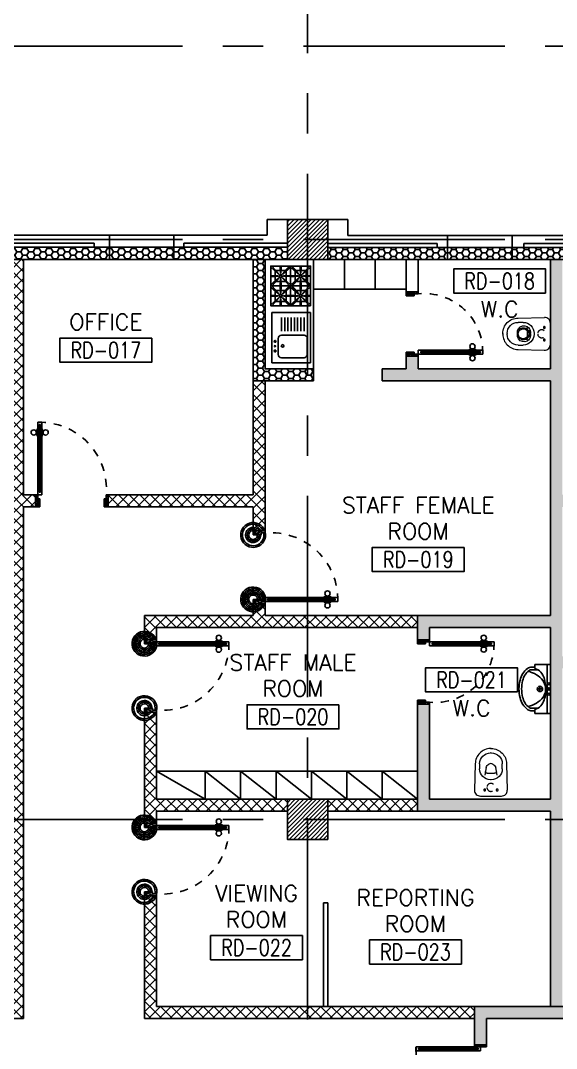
# Model space of a CAD drawing. Extents: x 417819.9 to 417911.9, y 43448 to 43539.2.
# Drawn here: x 417853.09 to 417859.75, y 43515.65 to 43528.41 of the extents above; entities that cross this region are included whole.
import ezdxf
from ezdxf.enums import TextEntityAlignment as Align

# ---------------------------------------------------------------- set-up
doc = ezdxf.new("R2010")
doc.units = 0
doc.header["$MEASUREMENT"] = 0
doc.header["$PDMODE"] = 3
doc.header["$PDSIZE"] = 0.1
for name, pattern in [('CENTERX2', [4, 2.5, -0.5, 0.5, -0.5]), ('HIDDEN', [0.375, 0.25, -0.125]), ('HIDDEN2', [0.1875, 0.125, -0.0625])]:
    doc.linetypes.add(name, pattern=pattern)
doc.layers.get('0').update_dxf_attribs({"linetype": 'CONTINUOUS'})
doc.layers.get('DEFPOINTS').update_dxf_attribs({"linetype": 'CONTINUOUS'})
for name, color, linetype in [('A-FURN-W', 4, 'CONTINUOUS'), ('AX-DIM', 4, 'CONTINUOUS'), ('AXES', 11, 'CENTERX2'), ('COL', 2, 'CONTINUOUS'), ('DOOR', 4, 'CONTINUOUS'), ('DOOR-DIM', 3, 'CONTINUOUS'), ('E-PANELBX', 3, 'CONTINUOUS'), ('FIX', 3, 'CONTINUOUS'), ('HAT', 8, 'CONTINUOUS'), ('INSUL', 7, 'CONTINUOUS'), ('K-FUR', 3, 'CONTINUOUS'), ('PART', 9, 'CONTINUOUS'), ('RM-BOX', 2, 'CONTINUOUS'), ('RM-NAME', 2, 'CONTINUOUS'), ('RM-NO', 2, 'CONTINUOUS'), ('SUNI-FUR', 3, 'CONTINUOUS'), ('WALL', 2, 'CONTINUOUS'), ('WallType', 11, 'CONTINUOUS'), ('WallType2', 3, 'CONTINUOUS'), ('WIN', 7, 'CONTINUOUS')]:
    doc.layers.add(name, color=color, linetype=linetype)
doc.styles.add('ROMANS', font='ROMANS.shx', dxfattribs={"width": 0.6})
doc.dimstyles.new('STANDARD in', dxfattribs={"dimtxt": 0.2, "dimasz": 0.1, "dimexe": 0.07, "dimexo": 0.05, "dimgap": 0.1, "dimtad": 1, "dimdec": 0, "dimlfac": 1000, "dimzin": 0, "dimdsep": 46, "dimtxsty": 'ROMANS', "dimblk": 'ARCHTICK', "dimcen": 0.05, "dimdle": 0.05, "dimclrd": 4, "dimclre": 4, "dimclrt": 2, "dimadec": 0, "dimazin": 0, "dimtfac": 1, "dimtdec": 0, "dimtmove": 2, "dimatfit": 3, "dimfxl": 0, "dimtolj": 1, "dimtzin": 0, "dimarcsym": 0})
pattern_1 = [(45, (0, 0), (-0.066291260736, 0.066291260736), []), (135, (0, 0), (-0.066291260736, -0.066291260736), [])]
pattern_2 = [(0, (0, 86992.568644), (0.075, -0.04330127), [0.05, -0.1]), (240, (0, 86992.568644), (-0.074999999836, -0.043301270284), [0.05, -0.1]), (300, (0, 86992.568644), (1.64e-10, -0.086602540284), [-0.1, 0.05])]
pattern_3 = [(0, (0, 0), (0.075, 0.04330127), [0.05, -0.1]), (120, (0, 0), (-0.074999999836, 0.043301270284), [0.05, -0.1]), (60, (0, 0), (1.64e-10, 0.086602540284), [-0.1, 0.05])]

# ---------------------------------------------------------------- blocks, each defined once
blk = doc.blocks.new('_ARCHTICK')
at = {"color": 0, "linetype": 'ByBlock', "const_width": 0.15}
blk.add_lwpolyline([(-0.5, -0.5), (0.5, 0.5)], dxfattribs=at)
blk = doc.blocks.new('*D477')
at = {"layer": 'AX-DIM', "color": 4, "lineweight": -2}
for p, q in [((417831.157, 43537.937), (417906.573, 43537.937)), ((417831.207, 43525.809), (417831.207, 43538.007)), ((417906.523, 43536.567), (417906.523, 43538.007))]:
    blk.add_line(p, q, dxfattribs=at)
at = {"layer": 'DEFPOINTS', "color": 0}
for p in [(417906.523, 43537.937), (417906.523, 43536.517), (417831.207, 43525.759)]:
    blk.add_point(p, dxfattribs=at)
at = {"layer": 'AX-DIM', "color": 4, "lineweight": -2, "xscale": 0.1, "yscale": 0.1, "zscale": 0.1, "rotation": 180}
blk.add_blockref('_ARCHTICK', (417831.207, 43537.937), dxfattribs=at)
at = {"layer": 'AX-DIM', "color": 4, "lineweight": -2, "xscale": 0.1, "yscale": 0.1, "zscale": 0.1}
blk.add_blockref('_ARCHTICK', (417906.523, 43537.937), dxfattribs=at)
at = {"layer": 'AX-DIM', "color": 2, "insert": (417869.829, 43538.16), "char_height": 0.2, "attachment_point": 5, "style": 'ROMANS'}
blk.add_mtext('\\A1;75316', dxfattribs=at)
blk = doc.blocks.new('*X117')
at = {"color": 0}
for p, q in [((49339, 62332), (49808, 62801)), ((49339, 62385), (49755, 62801)), ((49339, 62438), (49702, 62801)), ((49339, 62491), (49649, 62801)), ((49339, 62544), (49596, 62801)), ((49339, 62597), (49543, 62801)), ((49339, 62651), (49490, 62801)), ((49339, 62704), (49437, 62801)), ((49339, 62757), (49384, 62801)), ((49361, 62301), (49839, 62779)), ((49414, 62301), (49839, 62726)), ((49467, 62301), (49839, 62673)), ((49520, 62301), (49839, 62620)), ((49573, 62301), (49839, 62567)), ((49626, 62301), (49839, 62514)), ((49679, 62301), (49839, 62461)), ((49732, 62301), (49839, 62408)), ((49785, 62301), (49839, 62355))]:
    blk.add_line(p, q, dxfattribs=at)
blk = doc.blocks.new('*X116')
at = {"color": 0}
for p, q in [((49339, 69545), (49795, 70001)), ((49339, 69598), (49742, 70001)), ((49339, 69651), (49689, 70001)), ((49339, 69704), (49636, 70001)), ((49339, 69757), (49583, 70001)), ((49339, 69810), (49530, 70001)), ((49339, 69863), (49477, 70001)), ((49339, 69916), (49424, 70001)), ((49339, 69969), (49371, 70001)), ((49348, 69501), (49839, 69992)), ((49401, 69501), (49839, 69939)), ((49455, 69501), (49839, 69886)), ((49508, 69501), (49839, 69833)), ((49561, 69501), (49839, 69780)), ((49614, 69501), (49839, 69727)), ((49667, 69501), (49839, 69674)), ((49720, 69501), (49839, 69621)), ((49773, 69501), (49839, 69568)), ((49826, 69501), (49839, 69514))]:
    blk.add_line(p, q, dxfattribs=at)
blk = doc.blocks.new('COL50')
at = {"layer": 'COL'}
blk.add_lwpolyline([(-250, 250), (-250, -250), (250, -250), (250, 250)], close=True, dxfattribs=at)
blk = doc.blocks.new('A$C6F293607')
at = {"layer": 'DOOR', "color": 0, "linetype": 'ByBlock'}
for p, q in [((74, 780), (65, 780)), ((65, 780), (65, 715)), ((81, 793), (74, 793)), ((74, 703), (74, 793)), ((74, 780), (74, 715)), ((81, 875), (131, 875)), ((131, 875), (81, 875)), ((81, 825), (81, 875)), ((81, 825), (98, 825)), ((98, 845), (114, 845)), ((98, 825), (98, 845)), ((114, 825), (114, 845)), ((114, 825), (131, 825)), ((131, 825), (131, 875)), ((131, 793), (138, 793)), ((138, 703), (138, 793)), ((138, 780), (147, 780)), ((138, 780), (138, 715)), ((147, 780), (147, 715)), ((1631, 875), (1581, 875)), ((1581, 875), (1631, 875)), ((1581, 825), (1581, 875)), ((1598, 825), (1581, 825)), ((1614, 845), (1598, 845)), ((1598, 825), (1598, 845)), ((1614, 825), (1614, 845)), ((1631, 825), (1614, 825)), ((1631, 825), (1631, 875)), ((74, 715), (65, 715)), ((81, 703), (74, 703)), ((131, 703), (138, 703)), ((138, 715), (147, 715)), ((56, 0), (56, 150)), ((56, 150), (81, 150)), ((81, 150), (81, 0)), ((1656, 150), (1631, 150)), ((1631, 150), (1631, 0)), ((1656, 0), (1656, 150)), ((81, 0), (56, 0)), ((98, 125), (81, 125)), ((81, 125), (81, 75)), ((131, 75), (81, 75)), ((98, 105), (98, 125)), ((114, 105), (98, 105)), ((131, 125), (114, 125)), ((114, 125), (114, 105)), ((131, 75), (131, 125)), ((1581, 125), (1598, 125)), ((1581, 75), (1581, 125)), ((1581, 75), (1631, 75)), ((1598, 125), (1598, 105)), ((1598, 105), (1614, 105)), ((1614, 125), (1631, 125)), ((1614, 105), (1614, 125)), ((1631, 125), (1631, 75)), ((1631, 0), (1656, 0))]:
    blk.add_line(p, q, dxfattribs=at)
at = {"layer": 'DOOR', "linetype": 'ByBlock'}
for p, q in [((81, 125), (81, 825)), ((98, 125), (98, 825)), ((114, 125), (114, 825)), ((131, 825), (131, 125)), ((1581, 825), (1581, 125)), ((1598, 125), (1598, 825)), ((1614, 125), (1614, 825)), ((1631, 125), (1631, 825))]:
    blk.add_line(p, q, dxfattribs=at)
at = {"layer": 'DOOR', "color": 9, "linetype": 'ByBlock'}
for p, q in [((81, 57), (56, 114)), ((81, 20), (56, 40)), ((1631, 57), (1656, 114)), ((1631, 20), (1656, 40))]:
    blk.add_line(p, q, dxfattribs=at)
at = {"layer": 'DOOR', "color": 0, "linetype": 'ByBlock'}
for centre in [(32, 748), (179, 748)]:
    blk.add_circle(centre, 32.4, dxfattribs=at)
at = {"layer": 'DOOR', "linetype": 'HIDDEN', "ltscale": 0.5}
for centre, start, end in [((106, 124), 356.2751, 91.9062), ((1606, 124), 88.0938, 183.7249)]:
    blk.add_arc(centre, 752, start, end, dxfattribs=at)
at = {"layer": 'DOOR', "color": 9, "linetype": 'ByBlock'}
for centre, radius, start, end in [((106, 0), 154, 103.7142, 108.8947), ((106, 0), 134, 100.72, 111.8402), ((1606, 0), 134, 68.1598, 79.28), ((1606, 0), 154, 71.1053, 76.2858), ((106, 0), 114, 102.6226, 115.9162), ((106, 0), 94.4, 105.3566, 121.9818), ((106, 0), 74.4, 109.6341, 132.2236), ((106, 0), 54.4, 117.3576, 156.7926), ((106, 0), 34.4, 136.6107, 180), ((1606, 0), 114, 64.0838, 77.3774), ((1606, 0), 94.4, 58.0182, 74.6434), ((1606, 0), 74.4, 47.7764, 70.3659), ((1606, 0), 54.4, 23.2074, 62.6424), ((1606, 0), 34.4, 0, 43.3893)]:
    blk.add_arc(centre, radius, start, end, dxfattribs=at)
blk = doc.blocks.new('WC')
at = {"layer": 'FIX', "lineweight": 20}
for p, q in [((475, 141), (538, 141)), ((339, 5), (339, -5)), ((395, 76), (490, 60)), ((534, 24), (540, 0)), ((540, 0), (534, -24)), ((674, 5), (674, -5)), ((490, -60), (395, -76)), ((213, -204), (210, -204)), ((538, -141), (475, -141))]:
    blk.add_line(p, q, dxfattribs=at)
at = {"layer": 'FIX', "linetype": 'Continuous', "lineweight": 20}
blk.add_line((420, -47), (420, 45), dxfattribs=at)
at = {"layer": 'FIX', "lineweight": 20}
for points in [[(210, -204, -0.414214), (137, -131), (137, 0), (137, 131, -0.414214), (210, 204)], [(727, -5), (727, 5, 0.414214), (538, 194), (210, 204)], [(727, 5), (727, -5, -0.414214), (538, -194), (210, -204)]]:
    blk.add_lwpolyline(points, format="xyb", dxfattribs=at)
at = {"layer": 'FIX', "linetype": 'HIDDEN2', "lineweight": 20, "ltscale": 0.3}
blk.add_circle((245, 0), 49.8, dxfattribs=at)
at = {"layer": 'FIX', "linetype": 'HIDDEN', "lineweight": 20, "ltscale": 0.05}
for centre in [(213, 78), (213, -77)]:
    blk.add_circle(centre, 11.6, dxfattribs=at)
at = {"layer": 'FIX', "lineweight": 20}
for centre, radius, start, end in [((475, 5), 136, 90, 180), ((538, 5), 136, 360, 90), ((464, -18), 82, 51.0758, 71.504), ((473, -7), 68.2, 27.1532, 51.0758), ((475, -5), 136, 180, 270), ((464, 18), 82, 288.496, 308.9242), ((473, 7), 68.2, 308.9242, 332.8468), ((538, -5), 136, 270, 0)]:
    blk.add_arc(centre, radius, start, end, dxfattribs=at)
at = {"layer": 'FIX', "linetype": 'Continuous', "lineweight": 20}
for centre, start, end in [((443, 46), 88.3879, 182.3338), ((442, -46), 177.6662, 271.6121)]:
    blk.add_arc(centre, 22.3, start, end, dxfattribs=at)
blk = doc.blocks.new('RM1')
at = {"layer": 'RM-BOX'}
blk.add_lwpolyline([(570, -200), (-570, -200), (-570, -500), (570, -500)], close=True, dxfattribs=at)
at = {"layer": 'RM-NAME', "style": 'ROMANS'}
for tag, p in [('ROOMNAME1', (0, 324)), ('ROOMNAME2', (0, 0))]:
    blk.add_attdef(tag, text='', height=200, dxfattribs=at).set_placement(p, align=Align.MIDDLE)
at = {"layer": 'RM-NO', "style": 'ROMANS', "width": 0.8}
blk.add_attdef('ROOMNO', text='', height=200, dxfattribs=at).set_placement((0, -350), align=Align.MIDDLE)
blk = doc.blocks.new('DOOR90')
at = {"layer": 'DOOR', "color": 7, "linetype": 'ByBlock'}
for p, q in [((-150, 0), (0, 0)), ((-150, 0), (-150, -25)), ((0, -50), (-114, 0)), ((0, -50), (-40, 0)), ((0, -50), (0, 0)), ((-1000, -25), (-1050, -25)), ((-1050, -75), (-1050, -25)), ((-1050, -25), (-1050, -75)), ((-1000, -75), (-1050, -75)), ((-1000, -42), (-1020, -42)), ((-1020, -42), (-1020, -58)), ((-1000, -58), (-1020, -58)), ((-1000, -25), (-1000, -42)), ((-1000, -58), (-1000, -75)), ((-878, -18), (-968, -18)), ((-968, -25), (-968, -18)), ((-968, -75), (-968, -82)), ((-878, -82), (-968, -82)), ((-955, -9), (-890, -9)), ((-955, -18), (-955, -9)), ((-955, -18), (-890, -18)), ((-955, -82), (-890, -82)), ((-955, -82), (-955, -91)), ((-955, -91), (-890, -91)), ((-890, -18), (-890, -9)), ((-890, -82), (-890, -91)), ((-878, -25), (-878, -18)), ((-878, -75), (-878, -82)), ((-200, -25), (-150, -25)), ((-200, -42), (-200, -25)), ((-180, -42), (-200, -42)), ((-200, -58), (-180, -58)), ((-200, -75), (-200, -58)), ((-150, -75), (-200, -75)), ((-180, -58), (-180, -42)), ((-150, -25), (-100, -25)), ((-150, -75), (-150, -25)), ((-100, -25), (-100, -50)), ((0, -50), (-100, -37)), ((-100, -50), (0, -50)), ((-150, -875), (-100, -875)), ((-150, -900), (-150, -875)), ((0, -850), (-114, -900)), ((-100, -875), (-100, -850)), ((0, -850), (-100, -863)), ((-100, -850), (0, -850)), ((0, -850), (-40, -900)), ((0, -850), (0, -900)), ((-150, -900), (0, -900)), ((0, -900), (-150, -900))]:
    blk.add_line(p, q, dxfattribs=at)
at = {"layer": 'DOOR', "linetype": 'ByBlock'}
for p, q in [((-200, -25), (-1000, -25)), ((-200, -42), (-1000, -42)), ((-200, -58), (-1000, -58)), ((-1000, -75), (-200, -75))]:
    blk.add_line(p, q, dxfattribs=at)
at = {"layer": 'DOOR', "color": 7, "linetype": 'ByBlock'}
for centre in [(-923, 24), (-923, -124)]:
    blk.add_circle(centre, 32.4, dxfattribs=at)
for centre, radius, start, end in [((0, -50), 154, 161.1053, 166.2858), ((0, -50), 94.4, 148.0182, 180), ((0, -50), 134, 158.1598, 169.28), ((0, -50), 114, 154.0838, 167.3774), ((0, -50), 74.4, 137.7764, 180), ((0, -50), 54.4, 113.2074, 180), ((0, -50), 34.4, 90, 180), ((0, -50), 14.4, 90, 180), ((0, -850), 154, 193.7142, 198.8947), ((0, -850), 134, 190.72, 201.8402), ((0, -850), 94.4, 180, 211.9818), ((0, -850), 74.4, 180, 222.2236), ((0, -850), 54.4, 180, 246.7926), ((0, -850), 34.4, 180, 270), ((0, -850), 14.4, 180, 270)]:
    blk.add_arc(centre, radius, start, end, dxfattribs=at)
at = {"layer": 'DOOR', "linetype": 'HIDDEN', "ltscale": 0.5}
blk.add_arc((-222, -50), 828, 178.2701, 275.003, dxfattribs=at)
blk = doc.blocks.new('A$C3CD36B94')
at = {"layer": 'DOOR', "color": 0, "linetype": 'ByBlock'}
for p, q in [((106, 950), (56, 950)), ((56, 800), (56, 950)), ((106, 850), (106, 950)), ((806, 950), (856, 950)), ((806, 850), (806, 950)), ((856, 800), (856, 950)), ((856, 950), (856, 800)), ((56, 800), (81, 800)), ((81, 850), (106, 850)), ((81, 800), (81, 850)), ((131, 800), (81, 800)), ((81, 750), (81, 800)), ((114, 770), (98, 770)), ((98, 770), (98, 750)), ((114, 750), (114, 770)), ((131, 800), (131, 750)), ((831, 850), (806, 850)), ((831, 800), (831, 850)), ((856, 800), (831, 800)), ((98, 750), (81, 750)), ((131, 750), (114, 750)), ((65, 95), (65, 160)), ((74, 160), (65, 160)), ((74, 173), (74, 83)), ((81, 173), (74, 173)), ((74, 95), (74, 160)), ((131, 173), (138, 173)), ((138, 173), (138, 83)), ((138, 95), (138, 160)), ((138, 160), (147, 160)), ((147, 95), (147, 160)), ((74, 95), (65, 95)), ((81, 83), (74, 83)), ((81, 50), (81, 0)), ((81, 50), (98, 50)), ((131, 0), (81, 0)), ((81, 0), (131, 0)), ((98, 50), (98, 30)), ((98, 30), (114, 30)), ((114, 50), (114, 30)), ((114, 50), (131, 50)), ((131, 83), (138, 83)), ((131, 50), (131, 0)), ((138, 95), (147, 95))]:
    blk.add_line(p, q, dxfattribs=at)
at = {"layer": 'DOOR', "color": 9, "linetype": 'ByBlock'}
for p, q in [((106, 950), (56, 910)), ((106, 950), (56, 837)), ((106, 950), (93, 850)), ((806, 950), (819, 850)), ((806, 950), (856, 837)), ((806, 950), (856, 910))]:
    blk.add_line(p, q, dxfattribs=at)
at = {"layer": 'DOOR', "linetype": 'ByBlock'}
for p, q in [((81, 750), (81, 50)), ((98, 750), (98, 50)), ((114, 750), (114, 50)), ((131, 50), (131, 750))]:
    blk.add_line(p, q, dxfattribs=at)
at = {"layer": 'DOOR', "color": 0, "linetype": 'ByBlock'}
for centre in [(32, 128), (179, 128)]:
    blk.add_circle(centre, 32.4, dxfattribs=at)
at = {"layer": 'DOOR', "color": 9, "linetype": 'ByBlock'}
for centre, radius, start, end in [((106, 950), 54.4, 203.2074, 270), ((106, 950), 74.4, 227.7764, 270), ((106, 950), 34.4, 180, 270), ((106, 950), 14.4, 180, 270), ((806, 950), 34.4, 270, 0), ((806, 950), 14.4, 270, 0), ((806, 950), 54.4, 270, 336.7926), ((806, 950), 74.4, 270, 312.2236), ((106, 950), 94.4, 238.0182, 270), ((106, 950), 114, 244.0838, 257.3774), ((106, 950), 134, 248.1598, 259.28), ((106, 950), 154, 251.1053, 256.2858), ((806, 950), 94.4, 270, 301.9818), ((806, 950), 134, 280.72, 291.8402), ((806, 950), 154, 283.7142, 288.8947)]:
    blk.add_arc(centre, radius, start, end, dxfattribs=at)
at = {"layer": 'DOOR', "linetype": 'HIDDEN', "ltscale": 0.5}
blk.add_arc((106, 729), 729, 268.0335, 5.6617, dxfattribs=at)
blk = doc.blocks.new('A$C68711307')
at = {"layer": 'A-FURN-W'}
for p, q in [((0, 0), (0, 0.627)), ((0, 0.627), (0.48, 0.627)), ((0.08, 0.323), (0.08, 0.523)), ((0.12, 0.563), (0.4, 0.563)), ((0.44, 0.523), (0.44, 0.323)), ((0.48, 0.627), (0.48, 0)), ((0.4, 0.283), (0.12, 0.283)), ((0.12, 0.232), (0.12, 0.064)), ((0.16, 0.232), (0.16, 0.064)), ((0.2, 0.232), (0.2, 0.064)), ((0.24, 0.232), (0.24, 0.064)), ((0.28, 0.232), (0.28, 0.064)), ((0.32, 0.232), (0.32, 0.064)), ((0.36, 0.232), (0.36, 0.064)), ((0.4, 0.232), (0.4, 0.064)), ((0, 0), (0.48, 0))]:
    blk.add_line(p, q, dxfattribs=at)
for centre, start_param, end_param in [((0.12, 0.523), 5.497787, 7.068583), ((0.4, 0.523), 3.926991, 5.497787), ((0.12, 0.323), 0.785398, 2.356194), ((0.4, 0.323), 2.356194, 3.926991)]:
    blk.add_ellipse(centre, major_axis=(-0.0283, 0.0283), ratio=1, start_param=start_param, end_param=end_param, dxfattribs=at)
at = {"layer": 'A-FURN-W', "extrusion": (0, 0, -1)}
for centre, major_axis in [((0.04, 0.48), (-0.00849, 0.00849)), ((0.04, 0.42), (-0.00566, 0.00566)), ((0.134, 0.417), (-0.0113, 0.0113))]:
    blk.add_ellipse(centre, major_axis=major_axis, ratio=1, dxfattribs=at)
blk.add_ellipse((0.04, 0.36), major_axis=(-0.00849, 0.00849), ratio=1, start_param=6.283185307178246, end_param=12.56637061435783, dxfattribs=at)
blk = doc.blocks.new('RANGE')
at = {"layer": 'K-FUR'}
for p, q in [((0.45, 0.904), (0.45, 0)), ((0, 0.452), (0.9, 0.452))]:
    blk.add_line(p, q, dxfattribs=at)
for points in [[(-0.001, 0.879), (0.172, 0.723, 0.025175), (0.18, 0.73), (0.023, 0.903)], [(0.211, 0.904), (0.22, 0.747, 0.025175), (0.23, 0.747), (0.238, 0.904)], [(0.426, 0.904), (0.27, 0.73, 0.025175), (0.278, 0.723), (0.45, 0.88)], [(0.449, 0.879), (0.622, 0.723, 0.025175), (0.63, 0.73), (0.473, 0.903)], [(0.661, 0.904), (0.67, 0.747, 0.025175), (0.68, 0.747), (0.688, 0.904)], [(0.876, 0.904), (0.72, 0.73, 0.025175), (0.728, 0.723), (0.9, 0.88)], [(0, 0.664), (0.156, 0.672, 0.025175), (0.156, 0.683), (0, 0.691)], [(0.024, 0.452), (0.18, 0.625, 0.025175), (0.172, 0.633), (0, 0.476)], [(0.239, 0.452), (0.23, 0.609, 0.025175), (0.22, 0.609), (0.212, 0.452)], [(0.451, 0.477), (0.278, 0.633, 0.025175), (0.27, 0.625), (0.427, 0.453)], [(0.45, 0.691), (0.294, 0.683, 0.025175), (0.294, 0.673), (0.45, 0.665)], [(0.45, 0.664), (0.606, 0.672, 0.025175), (0.606, 0.683), (0.45, 0.691)], [(0.474, 0.452), (0.63, 0.625, 0.025175), (0.622, 0.633), (0.45, 0.476)], [(0.689, 0.452), (0.68, 0.609, 0.025175), (0.67, 0.609), (0.662, 0.452)], [(0.901, 0.477), (0.728, 0.633, 0.025175), (0.72, 0.625), (0.877, 0.453)], [(0.9, 0.691), (0.744, 0.683, 0.025175), (0.744, 0.673), (0.9, 0.665)], [(-0.001, 0.427), (0.172, 0.271, 0.025175), (0.18, 0.278), (0.023, 0.451)], [(0, 0.212), (0.156, 0.221, 0.025175), (0.156, 0.231), (0, 0.239)], [(0.211, 0.452), (0.22, 0.295, 0.025175), (0.23, 0.295), (0.238, 0.452)], [(0.426, 0.452), (0.27, 0.279, 0.025175), (0.278, 0.271), (0.45, 0.428)], [(0.45, 0.239), (0.294, 0.231, 0.025175), (0.294, 0.221), (0.45, 0.213)], [(0.449, 0.427), (0.622, 0.271, 0.025175), (0.63, 0.278), (0.473, 0.451)], [(0.45, 0.212), (0.606, 0.221, 0.025175), (0.606, 0.231), (0.45, 0.239)], [(0.661, 0.452), (0.67, 0.295, 0.025175), (0.68, 0.295), (0.688, 0.452)], [(0.876, 0.452), (0.72, 0.279, 0.025175), (0.728, 0.271), (0.9, 0.428)], [(0.9, 0.239), (0.744, 0.231, 0.025175), (0.744, 0.221), (0.9, 0.213)], [(0.024, 0), (0.18, 0.173, 0.025175), (0.172, 0.181), (0, 0.024)], [(0.239, 0), (0.23, 0.157, 0.025175), (0.22, 0.157), (0.212, 0)], [(0.451, 0.025), (0.278, 0.181, 0.025175), (0.27, 0.173), (0.427, 0.001)], [(0.474, 0), (0.63, 0.173, 0.025175), (0.622, 0.181), (0.45, 0.024)], [(0.689, 0), (0.68, 0.157, 0.025175), (0.67, 0.157), (0.662, 0)], [(0.901, 0.025), (0.728, 0.181, 0.025175), (0.72, 0.173), (0.877, 0.001)]]:
    blk.add_lwpolyline(points, format="xyb", dxfattribs=at)
blk.add_lwpolyline([(0, 0), (0, 0.904), (0.9, 0.904), (0.9, 0)], close=True, dxfattribs=at)
for points in [[(0.1, 0.686), (0.1, 0.788)], [(0.113, 0.804), (0.217, 0.804)], [(0.233, 0.804), (0.336, 0.804)], [(0.35, 0.789), (0.35, 0.686)], [(0.55, 0.686), (0.55, 0.788)], [(0.563, 0.804), (0.667, 0.804)], [(0.683, 0.804), (0.786, 0.804)], [(0.8, 0.789), (0.8, 0.686)], [(0.1, 0.567), (0.1, 0.67)], [(0.217, 0.552), (0.114, 0.552)], [(0.337, 0.552), (0.233, 0.552)], [(0.35, 0.67), (0.35, 0.568)], [(0.55, 0.567), (0.55, 0.67)], [(0.667, 0.552), (0.564, 0.552)], [(0.787, 0.552), (0.683, 0.552)], [(0.8, 0.67), (0.8, 0.568)], [(0.1, 0.234), (0.1, 0.336)], [(0.113, 0.352), (0.217, 0.352)], [(0.233, 0.352), (0.336, 0.352)], [(0.35, 0.337), (0.35, 0.234)], [(0.55, 0.234), (0.55, 0.336)], [(0.563, 0.352), (0.667, 0.352)], [(0.683, 0.352), (0.786, 0.352)], [(0.8, 0.337), (0.8, 0.234)], [(0.1, 0.115), (0.1, 0.218)], [(0.217, 0.1), (0.114, 0.1)], [(0.337, 0.1), (0.233, 0.1)], [(0.35, 0.218), (0.35, 0.116)], [(0.55, 0.115), (0.55, 0.218)], [(0.667, 0.1), (0.564, 0.1)], [(0.787, 0.1), (0.683, 0.1)], [(0.8, 0.218), (0.8, 0.116)]]:
    blk.add_lwpolyline(points, dxfattribs=at)
for centre, radius in [((0.225, 0.678), 0.0373), ((0.225, 0.678), 0.0273), ((0.675, 0.678), 0.0373), ((0.675, 0.678), 0.0273), ((0.225, 0.226), 0.0373), ((0.225, 0.226), 0.0273), ((0.675, 0.226), 0.0373), ((0.675, 0.226), 0.0273)]:
    blk.add_circle(centre, radius, dxfattribs=at)
blk = doc.blocks.new('Rang')
at = {"layer": 'FIX', "xscale": -0.6637168141592866, "yscale": 0.6637168141592866, "zscale": 0.6637168141592921, "rotation": 90}
blk.add_blockref('RANGE', (0.6, 0.597), dxfattribs=at)
blk = doc.blocks.new('3')
at = {"layer": 'SUNI-FUR', "linetype": 'Continuous'}
for p, q in [((-0.304, 0), (-0.304, -0.192)), ((0.304, 0), (-0.304, 0)), ((0.304, -0.192), (0.304, 0)), ((0.304, -0.039), (-0.304, -0.039)), ((0.016, -0.021), (-0.015, -0.021)), ((0, -0.005), (0, -0.037)), ((0, -0.098), (0, -0.162)), ((-0.304, -0.192), (-0.254, -0.192)), ((-0.271, -0.228), (-0.271, -0.192)), ((-0.254, -0.192), (-0.239, -0.15)), ((-0.239, -0.228), (-0.239, -0.15)), ((0.032, -0.13), (-0.032, -0.13)), ((0.239, -0.15), (0.254, -0.192)), ((0.239, -0.15), (0.239, -0.228)), ((0.254, -0.192), (0.304, -0.192)), ((0.271, -0.192), (0.271, -0.228))]:
    blk.add_line(p, q, dxfattribs=at)
for centre, radius in [((-0.065, -0.021), 0.0124), ((0, -0.13), 0.0325), ((0, -0.021), 0.0155), ((0.065, -0.021), 0.0124)]:
    blk.add_circle(centre, radius, dxfattribs=at)
for centre, radius, start, end in [((-0.085, -0.267), 0.193, 117.0377, 142.6695), ((-0.028, -0.365), 0.307, 103.0865, 118.1878), ((0.054, -0.312), 0.27, 118.7422, 143.0578), ((-0.008, -0.528), 0.47, 89.0532, 100.9895), ((-0.012, -0.189), 0.13, 84.8536, 119.4454), ((0, -0.527), 0.469, 78.0637, 90), ((0.003, -0.228), 0.168, 61.4441, 91.1678), ((-0.04, -0.297), 0.25, 35.9608, 60.2764), ((0.034, -0.367), 0.306, 62.9623, 78.0637), ((0.085, -0.267), 0.193, 37.3305, 62.9623), ((-0.191, -0.235), 0.0807, 174.5539, 214.673), ((-0.187, -0.234), 0.0525, 173.0893, 213.2084), ((0.204, -0.373), 0.433, 163.2739, 167.375), ((0.104, -0.343), 0.328, 144.0392, 163.2739), ((-0.104, -0.343), 0.328, 16.7261, 35.9608), ((-0.204, -0.373), 0.433, 12.7359, 16.7261), ((0.171, -0.228), 0.068, 325.327, 0), ((0.171, -0.228), 0.101, 325.327, 0), ((-0.083, -0.16), 0.212, 214.673, 239.0867), ((-0.083, -0.16), 0.18, 214.673, 239.0867), ((-0.035, -0.081), 0.305, 239.0867, 256.0699), ((-0.035, -0.081), 0.272, 239.0867, 256.0699), ((0, 0.062), 0.452, 256.0699, 270), ((0, 0.062), 0.419, 256.0699, 270), ((0, 0.062), 0.419, 270, 283.9301), ((0, 0.062), 0.452, 270, 283.9301), ((0.035, -0.081), 0.272, 283.9301, 300.9133), ((0.035, -0.081), 0.305, 283.9301, 300.9133), ((0.089, -0.171), 0.167, 300.9133, 325.327), ((0.089, -0.171), 0.2, 300.9133, 325.327)]:
    blk.add_arc(centre, radius, start, end, dxfattribs=at)

msp = doc.modelspace()

# ---------------------------------------------------------------- hatches: boundary and pattern name
at = {"layer": 'WallType'}
h = msp.add_hatch(dxfattribs=at)
h.set_pattern_fill('ANSI37', color=256, scale=0.75, style=0)
h.set_pattern_definition(pattern_1)
h.paths.add_polyline_path([(417853.1316, 43522.3753), (417853.2816, 43522.3753), (417853.2816, 43522.5253), (417853.1316, 43522.5253), (417853.1316, 43525.4443), (417852.9816, 43525.4443), (417852.9816, 43518.5693), (417852.8316, 43518.5693), (417852.8316, 43518.4193), (417852.9816, 43518.4193), (417852.9816, 43516.1693), (417852.8316, 43516.1693), (417852.8316, 43516.0193), (417853.1316, 43516.0193)])
h = msp.add_hatch(dxfattribs=at)
h.set_pattern_fill('ANSI37', color=256, scale=0.75, style=0)
h.set_pattern_definition(pattern_1)
h.paths.add_polyline_path([(417855.9816, 43522.5253), (417854.1816, 43522.5253), (417854.1816, 43522.3753), (417855.9816, 43522.3753), (417855.9816, 43522.0753), (417856.1316, 43522.0753), (417856.1316, 43523.9403), (417855.9816, 43523.9403)])
h = msp.add_hatch(dxfattribs=at)
h.set_pattern_fill('ANSI37', color=256, scale=0.75, style=0)
h.set_pattern_definition(pattern_1)
h.paths.add_polyline_path([(417854.6316, 43521.0253), (417854.6316, 43520.7253), (417854.7816, 43520.7253), (417854.7816, 43520.8753), (417858.0216, 43520.8753), (417858.0216, 43521.0253), (417856.1316, 43521.0253), (417856.1316, 43521.1753), (417855.9816, 43521.1753), (417855.9816, 43521.0253)])
h.paths.add_polyline_path([(417854.7816, 43519.8253), (417854.6316, 43519.8253), (417854.6316, 43518.4443), (417854.7816, 43518.4443), (417854.7816, 43518.5943), (417856.4066, 43518.5943), (417856.4066, 43518.7443), (417856.2664, 43518.7443), (417855.8263, 43518.7443), (417855.3862, 43518.7443), (417854.7816, 43518.7443), (417854.7816, 43519.0943)])
h.paths.add_polyline_path([(417857.1466, 43518.7443), (417856.9066, 43518.7443), (417856.9066, 43518.5943), (417858.0216, 43518.5943), (417858.0216, 43518.7443), (417857.5841, 43518.7443)])
h = msp.add_hatch(dxfattribs=at)
h.set_pattern_fill('ANSI37', color=256, scale=0.75, style=0)
h.set_pattern_definition(pattern_1)
h.paths.add_polyline_path([(417858.7285, 43516.1693), (417854.7816, 43516.1693), (417854.7816, 43517.5443), (417854.6316, 43517.5443), (417854.6316, 43516.0193), (417858.7285, 43516.0193)])
at = {"layer": 'WallType2'}
h = msp.add_hatch(dxfattribs=at)
h.set_pattern_fill('HONEY', color=256, scale=0.4, style=0)
h.set_pattern_definition(pattern_2)
h.paths.add_polyline_path([(417854.6566, 43525.4443), (417852.9816, 43525.4443), (417851.4566, 43525.4443), (417851.4566, 43525.5943), (417854.6566, 43525.5943)])
h = msp.add_hatch(dxfattribs=at)
h.set_pattern_fill('HONEY', color=256, scale=0.4, style=0)
h.set_pattern_definition(pattern_2)
h.paths.add_polyline_path([(417855.4566, 43525.4443), (417854.6566, 43525.4443), (417854.6566, 43525.5943), (417855.4566, 43525.5943)])
h.paths.add_polyline_path([(417856.4066, 43525.4443), (417855.4566, 43525.4443), (417855.4566, 43525.5943), (417856.4066, 43525.5943)])
h = msp.add_hatch(dxfattribs=at)
h.set_pattern_fill('HONEY', color=256, scale=0.4, style=0)
h.set_pattern_definition(pattern_3)
h.paths.add_polyline_path([(417858.3956, 43525.5943), (417858.3929, 43525.5943), (417856.9066, 43525.5943), (417856.9066, 43525.4443), (417857.8816, 43525.4443), (417858.3956, 43525.4443)])
h = msp.add_hatch(dxfattribs=at)
h.set_pattern_fill('HONEY', color=256, scale=0.4, style=0)
h.set_pattern_definition(pattern_3)
h.paths.add_polyline_path([(417859.1956, 43525.5943), (417858.3956, 43525.5943), (417858.3956, 43525.4443), (417859.1956, 43525.4443)])
h = msp.add_hatch(dxfattribs=at)
h.set_pattern_fill('HONEY', color=256, scale=0.4, style=0)
h.set_pattern_definition(pattern_3)
h.paths.add_polyline_path([(417861.8066, 43525.5943), (417859.1956, 43525.5943), (417859.1956, 43525.4443), (417859.6716, 43525.4443), (417861.8066, 43525.4443)])
h = msp.add_hatch(dxfattribs=at)
h.set_pattern_fill('HONEY', color=256, scale=0.4, style=0)
h.set_pattern_definition(pattern_3)
h.paths.add_polyline_path([(417856.7316, 43524.0903), (417856.1316, 43524.0903), (417856.1316, 43525.4443), (417855.9816, 43525.4443), (417855.9816, 43523.9403), (417856.7316, 43523.9403)])
h = msp.add_hatch(dxfattribs=at)
h.set_pattern_fill('HONEY', color=256, scale=0.4, style=0)
h.set_pattern_definition(pattern_3)
h.paths.add_polyline_path([(417859.8216, 43525.4443), (417859.6716, 43525.4443), (417859.6716, 43524.0903), (417858.0316, 43524.0903), (417858.0316, 43524.2443), (417857.8816, 43524.2443), (417857.8816, 43524.0903), (417857.5816, 43524.0903), (417857.5816, 43523.9403), (417859.6716, 43523.9403), (417859.6716, 43521.0253), (417859.8216, 43521.0253), (417859.8216, 43522.3743), (417859.9216, 43522.3743), (417859.9216, 43522.5244), (417859.8216, 43522.5244)])
h = msp.add_hatch(dxfattribs=at)
h.set_pattern_fill('HONEY', color=256, scale=0.4, style=0)
h.set_pattern_definition(pattern_3)
h.paths.add_polyline_path([(417859.8216, 43520.3693), (417859.9716, 43520.3693), (417859.9716, 43520.5193), (417859.8216, 43520.5193), (417859.8216, 43521.0253), (417858.0216, 43521.0253), (417858.0216, 43520.7253), (417858.1716, 43520.7253), (417858.1716, 43520.8753), (417859.6716, 43520.8753), (417859.6716, 43518.7443), (417858.1716, 43518.7443), (417858.1716, 43519.9253), (417858.0216, 43519.9253), (417858.0216, 43518.5943), (417859.6716, 43518.5943), (417859.6716, 43516.1693), (417859.8216, 43516.1693)])
h = msp.add_hatch(dxfattribs=at)
h.set_pattern_fill('HONEY', color=256, scale=0.4, style=0)
h.set_pattern_definition(pattern_3)
h.paths.add_polyline_path([(417863.8566, 43518.1443), (417863.7066, 43518.1443), (417863.7066, 43516.1693), (417862.7316, 43516.1693), (417862.7316, 43516.9193), (417862.5816, 43516.9193), (417862.5816, 43516.1693), (417859.6716, 43516.1693), (417858.7285, 43516.1693), (417858.7285, 43515.6943), (417858.8785, 43515.6943), (417858.8785, 43516.0193), (417863.8566, 43516.0193)])

# ---------------------------------------------------------------- linework, layer by layer
at = {"layer": 'AXES'}
for p, q in [((417856.6566, 43460.01), (417856.6566, 43538.4875)), ((417820.6052, 43528.0943), (417889.6966, 43528.0943)), ((417820.6052, 43525.6943), (417889.6966, 43525.6943)), ((417820.6052, 43518.4943), (417889.6966, 43518.4943))]:
    msp.add_line(p, q, dxfattribs=at)
at = {"layer": 'COL'}
msp.add_lwpolyline([(417856.4066, 43525.4443), (417856.4066, 43525.9443), (417856.9066, 43525.9443), (417856.9066, 43525.4443)], close=True, dxfattribs=at)
at = {"layer": 'E-PANELBX'}
for p, q in [((417856.7316, 43525.4443), (417856.7316, 43524.0903)), ((417856.7316, 43525.4443), (417857.8816, 43525.4443)), ((417856.7316, 43525.0765), (417856.7316, 43525.4443)), ((417857.115, 43525.0765), (417857.115, 43525.4443)), ((417857.4983, 43525.0765), (417857.4983, 43525.4443)), ((417857.8816, 43525.4443), (417857.8816, 43525.0765)), ((417857.8816, 43525.0765), (417856.7316, 43525.0765)), ((417855.3862, 43518.7443), (417854.7816, 43519.0943)), ((417855.8263, 43518.7443), (417855.3862, 43519.0943)), ((417856.2664, 43518.7443), (417855.8263, 43519.0943)), ((417856.7065, 43518.7443), (417856.2664, 43519.0943)), ((417857.1466, 43518.7443), (417856.7065, 43519.0943)), ((417857.5841, 43518.7443), (417857.1466, 43519.0943)), ((417858.0216, 43518.7443), (417857.5841, 43519.0943))]:
    msp.add_line(p, q, dxfattribs=at)
for points in [[(417854.7816, 43519.0943), (417855.3862, 43519.0943), (417855.3862, 43518.7443), (417854.7816, 43518.7443)], [(417855.3862, 43519.0943), (417855.8263, 43519.0943), (417855.8263, 43518.7443), (417855.3862, 43518.7443)], [(417855.8263, 43519.0943), (417856.2664, 43519.0943), (417856.2664, 43518.7443), (417855.8263, 43518.7443)], [(417856.2664, 43519.0943), (417856.7065, 43519.0943), (417856.7065, 43518.7443), (417856.2664, 43518.7443)], [(417856.7065, 43519.0943), (417857.1466, 43519.0943), (417857.1466, 43518.7443), (417856.7065, 43518.7443)], [(417857.1466, 43519.0943), (417857.5841, 43519.0943), (417857.5841, 43518.7443), (417857.1466, 43518.7443)], [(417857.5841, 43519.0943), (417858.0216, 43519.0943), (417858.0216, 43518.7443), (417857.5841, 43518.7443)]]:
    msp.add_lwpolyline(points, close=True, dxfattribs=at)
at = {"layer": 'INSUL'}
for p, q in [((417854.0065, 43525.6483), (417849.7066, 43525.6483)), ((417854.1984, 43525.5983), (417849.7066, 43525.5983)), ((417854.0065, 43525.6483), (417854.0065, 43525.5983)), ((417854.9984, 43525.5983), (417856.4066, 43525.5983)), ((417855.1205, 43525.6483), (417855.1205, 43525.5983)), ((417855.1205, 43525.6483), (417856.4066, 43525.6483)), ((417856.9066, 43525.6443), (417858.2662, 43525.6443)), ((417856.9066, 43525.5943), (417858.3956, 43525.5943)), ((417858.2662, 43525.6443), (417858.2662, 43525.5943)), ((417859.1956, 43525.5943), (417861.8066, 43525.5943)), ((417859.3429, 43525.6443), (417861.8066, 43525.6443)), ((417859.3429, 43525.6443), (417859.3429, 43525.5943))]:
    msp.add_line(p, q, dxfattribs=at)
at = {"layer": 'PART'}
for p, q in [((417856.8566, 43517.4561), (417856.8566, 43516.1693)), ((417856.8566, 43517.4561), (417856.9066, 43517.4561)), ((417856.9066, 43517.4561), (417856.9066, 43516.1693))]:
    msp.add_line(p, q, dxfattribs=at)
at = {"layer": 'WALL'}
for p, q in [((417856.1566, 43525.9443), (417856.1566, 43525.7483)), ((417856.1566, 43525.9443), (417857.1566, 43525.9443)), ((417857.1566, 43525.9443), (417857.1566, 43525.7443)), ((417854.1984, 43525.7483), (417849.9566, 43525.7483)), ((417854.1984, 43525.7483), (417854.1984, 43525.4483)), ((417856.1566, 43525.7483), (417854.9984, 43525.7483)), ((417854.9984, 43525.7483), (417854.9984, 43525.4443)), ((417858.3956, 43525.7443), (417857.1566, 43525.7443)), ((417858.3956, 43525.7443), (417858.3956, 43525.4443)), ((417859.1956, 43525.7443), (417859.1956, 43525.4443)), ((417861.8066, 43525.7443), (417859.1956, 43525.7443)), ((417854.1984, 43525.4443), (417852.9816, 43525.4443)), ((417853.1316, 43522.5253), (417853.1316, 43525.4443)), ((417853.1316, 43525.4443), (417853.1316, 43522.5253)), ((417853.1316, 43522.5253), (417853.1316, 43525.4443)), ((417855.9816, 43525.4443), (417854.9984, 43525.4443)), ((417855.9816, 43525.4443), (417855.9816, 43522.5253)), ((417857.8816, 43525.4443), (417855.9816, 43525.4443)), ((417856.1316, 43525.4443), (417856.1316, 43524.0903)), ((417858.3956, 43525.4443), (417857.8816, 43525.4443)), ((417857.8816, 43525.0443), (417857.8816, 43525.4443)), ((417858.0316, 43525.0443), (417858.0316, 43525.4443)), ((417859.6716, 43525.4443), (417859.1956, 43525.4443)), ((417859.6716, 43524.0903), (417859.6716, 43525.4443)), ((417861.8066, 43525.4443), (417859.6716, 43525.4443)), ((417857.8816, 43525.0443), (417858.0316, 43525.0443)), ((417857.8816, 43524.0903), (417857.8816, 43524.2443)), ((417857.8816, 43524.2443), (417858.0316, 43524.2443)), ((417858.0316, 43524.0903), (417858.0316, 43524.2443)), ((417856.1316, 43524.0903), (417856.7316, 43524.0903)), ((417856.7316, 43524.0903), (417856.7316, 43523.9403)), ((417857.5816, 43523.9403), (417857.5816, 43524.0903)), ((417857.5816, 43524.0903), (417857.8816, 43524.0903)), ((417858.0316, 43524.0903), (417859.6716, 43524.0903)), ((417855.9816, 43523.9403), (417856.7316, 43523.9403)), ((417856.1316, 43522.0753), (417856.1316, 43523.9403)), ((417857.5816, 43523.9403), (417859.6716, 43523.9403)), ((417859.6716, 43521.0253), (417859.6716, 43523.9403)), ((417853.1316, 43522.5253), (417853.2816, 43522.5253)), ((417853.2816, 43522.5253), (417853.2816, 43522.3753)), ((417854.1816, 43522.3753), (417854.1816, 43522.5253)), ((417854.1816, 43522.5253), (417855.9816, 43522.5253)), ((417853.1316, 43516.0193), (417853.1316, 43522.3753)), ((417853.1316, 43522.3753), (417853.2816, 43522.3753)), ((417854.1816, 43522.3753), (417855.9816, 43522.3753)), ((417855.9816, 43522.0753), (417855.9816, 43522.3753)), ((417856.1316, 43522.0753), (417855.9816, 43522.0753)), ((417856.1316, 43521.1753), (417855.9816, 43521.1753)), ((417855.9816, 43521.1753), (417855.9816, 43521.0253)), ((417856.1316, 43521.0253), (417856.1316, 43521.1753)), ((417854.6316, 43521.0253), (417855.9816, 43521.0253)), ((417854.6316, 43520.7253), (417854.6316, 43521.0253)), ((417856.1316, 43521.0253), (417859.6716, 43521.0253)), ((417858.0216, 43521.0253), (417858.0216, 43520.7253)), ((417854.7816, 43520.8753), (417858.0216, 43520.8753)), ((417854.7816, 43520.7253), (417854.7816, 43520.8753)), ((417858.1716, 43520.8753), (417859.6716, 43520.8753)), ((417858.1716, 43520.8753), (417858.1716, 43520.7253)), ((417859.6716, 43518.7443), (417859.6716, 43520.8753)), ((417854.7816, 43520.7253), (417854.6316, 43520.7253)), ((417858.0216, 43520.7253), (417858.1716, 43520.7253)), ((417858.1716, 43520.7253), (417858.0216, 43520.7253)), ((417858.0216, 43519.9253), (417858.1716, 43519.9253)), ((417858.1716, 43519.9253), (417858.0216, 43519.9253)), ((417858.0216, 43518.5943), (417858.0216, 43519.9253)), ((417858.1716, 43519.9253), (417858.1716, 43518.7443)), ((417854.6316, 43518.4443), (417854.6316, 43519.8253)), ((417854.7816, 43519.8253), (417854.6316, 43519.8253)), ((417854.7816, 43518.7443), (417854.7816, 43519.8253)), ((417858.0216, 43518.7443), (417854.7816, 43518.7443)), ((417859.6716, 43518.7443), (417858.1716, 43518.7443)), ((417856.4066, 43518.5943), (417854.7816, 43518.5943)), ((417854.7816, 43518.4443), (417854.7816, 43518.5943)), ((417859.6716, 43518.5943), (417856.9066, 43518.5943)), ((417859.6716, 43516.1693), (417859.6716, 43518.5943)), ((417854.7816, 43518.4443), (417854.6316, 43518.4443)), ((417854.6316, 43516.0193), (417854.6316, 43517.5443)), ((417854.7816, 43517.5443), (417854.6316, 43517.5443)), ((417854.7816, 43516.1693), (417854.7816, 43517.5443)), ((417854.7816, 43516.1693), (417859.6716, 43516.1693)), ((417858.7285, 43516.1693), (417858.7285, 43515.6943)), ((417859.6716, 43516.1693), (417862.5816, 43516.1693)), ((417852.8316, 43516.0193), (417853.1316, 43516.0193)), ((417854.6316, 43516.0193), (417858.7285, 43516.0193)), ((417858.8785, 43516.0193), (417858.8785, 43515.6943)), ((417858.8785, 43516.0193), (417865.3516, 43516.0193)), ((417858.8785, 43515.6943), (417858.7285, 43515.6943))]:
    msp.add_line(p, q, dxfattribs=at)
at = {"layer": 'WIN'}
for p, q in [((417854.1984, 43525.7483), (417854.9984, 43525.7483)), ((417859.1956, 43525.7443), (417858.3956, 43525.7443)), ((417854.1984, 43525.5983), (417854.9984, 43525.5983)), ((417859.1956, 43525.5943), (417858.3929, 43525.5943)), ((417854.1984, 43525.4443), (417854.9984, 43525.4443)), ((417859.1956, 43525.4443), (417858.3956, 43525.4443))]:
    msp.add_line(p, q, dxfattribs=at)

# ---------------------------------------------------------------- block references
at = {"layer": 'COL', "xscale": 0.001000000047497451, "yscale": 0.0009999999892897904, "zscale": 0.001}
msp.add_blockref('COL50', (417856.6566, 43518.4943), dxfattribs=at)
at = {"layer": 'DOOR', "color": 0, "yscale": 0.0009999999892897904, "zscale": 0.001, "rotation": 90}
for name, p, xscale in [('A$C3CD36B94', (417858.832, 43524.1884), 0.0009999999892897904), ('A$C3CD36B94', (417858.972, 43520.7813), -0.0009999999892897904), ('A$C6F293607', (417858.8785, 43514.0384), 0.0009999999892897904)]:
    msp.add_blockref(name, p, dxfattribs=dict(at, xscale=xscale))
at = {"layer": 'DOOR-DIM', "yscale": 0.0009999999892897904, "zscale": 0.001}
for p, xscale, rotation in [((417853.2816, 43522.3753), -0.0009999999892897904, 90), ((417855.9816, 43521.1753), 0.001000000047497451, 180)]:
    msp.add_blockref('DOOR90', p, dxfattribs=dict(at, xscale=xscale, rotation=rotation))
at = {"layer": 'DOOR-DIM', "xscale": -0.001000000047497451, "yscale": 0.0009999999892897904, "zscale": 0.001}
for p in [(417854.6316, 43520.7253), (417854.6316, 43518.4443)]:
    msp.add_blockref('DOOR90', p, dxfattribs=at)
at = {"layer": 'FIX', "xscale": -0.8250000000116415, "yscale": 0.8249999999970896, "zscale": 0.8250000000000001, "rotation": 180}
msp.add_blockref('Rang', (417856.1996, 43525.3636), dxfattribs=at)
at = {"layer": 'FIX', "xscale": -1, "rotation": 180}
msp.add_blockref('A$C68711307', (417856.2131, 43524.7898), dxfattribs=at)
at = {"layer": 'HAT', "xscale": 0.001000000047497451, "yscale": 0.0009999999892897904, "zscale": 0.001}
for name in ['*X116', '*X117']:
    msp.add_blockref(name, (417807.0674, 43455.9433), dxfattribs=at)
at = {"layer": 'HAT'}
ref = msp.add_blockref('RM1', (417859.0413, 43524.829), dxfattribs=dict(at, xscale=-0.001000000047497451, yscale=0.0009999999892897904, zscale=0.001, rotation=180))
ref.add_attrib('ROOMNO', 'RD-018', dxfattribs={"layer": 'RM-NO', "height": 0.2, "style": 'ROMANS', "width": 0.8}).set_placement((417859.0413, 43525.179), align=Align.MIDDLE)
ref.add_attrib('ROOMNAME2', 'W.C', dxfattribs={"layer": 'RM-NAME', "height": 0.2, "style": 'ROMANS'}).set_placement((417859.0413, 43524.829), align=Align.MIDDLE)
at = {"layer": 'HAT', "xscale": 0.001000000047497451, "yscale": 0.0009999999892897904, "zscale": 0.001}
for p, values in [((417854.1528, 43524.6701), {'ROOMNO': 'RD-017', 'ROOMNAME2': 'OFFICE'}), ((417858.031, 43522.0706), {'ROOMNO': 'RD-019', 'ROOMNAME2': 'ROOM', 'ROOMNAME1': 'STAFF FEMALE'}), ((417856.4766, 43520.118), {'ROOMNO': 'RD-020', 'ROOMNAME2': 'ROOM', 'ROOMNAME1': 'STAFF MALE'}), ((417856.0239, 43517.2513), {'ROOMNO': 'RD-022', 'ROOMNAME2': 'ROOM', 'ROOMNAME1': 'VIEWING'}), ((417857.9963, 43517.1973), {'ROOMNO': 'RD-023', 'ROOMNAME2': 'ROOM', 'ROOMNAME1': 'REPORTING'})]:
    msp.add_blockref('RM1', p, dxfattribs=at).add_auto_attribs(values)
at = {"layer": 'HAT'}
ref = msp.add_blockref('RM1', (417858.6923, 43519.8757), dxfattribs=dict(at, xscale=-0.001000000047497451, yscale=0.0009999999892897904, zscale=0.001, rotation=180))
ref.add_attrib('ROOMNO', 'RD-021', dxfattribs={"layer": 'RM-NO', "height": 0.2, "style": 'ROMANS', "width": 0.8}).set_placement((417858.6923, 43520.2257), align=Align.MIDDLE)
ref.add_attrib('ROOMNAME2', 'W.C', dxfattribs={"layer": 'RM-NAME', "height": 0.2, "style": 'ROMANS'}).set_placement((417858.6923, 43519.8757), align=Align.MIDDLE)
at = {"layer": 'SUNI-FUR', "xscale": -1, "rotation": 270}
msp.add_blockref('3', (417859.6716, 43520.1134), dxfattribs=at)
at = {"layer": 'WALL', "xscale": -0.001000000047497451, "yscale": 0.0009999999892897904, "zscale": 0.001}
msp.add_blockref('WC', (417859.8086, 43524.5237), dxfattribs=at)
at = {"layer": 'WALL', "xscale": -0.0009999999892897904, "yscale": 0.0009999999892897904, "zscale": 0.001, "rotation": 270}
msp.add_blockref('WC', (417858.9329, 43518.6459), dxfattribs=at)

# ---------------------------------------------------------------- dimensions: what is measured, and where the dimension line sits
at = {"layer": 'AX-DIM'}
dim = msp.add_linear_dim(base=(417906.5226, 43537.9373), p1=(417831.2066, 43525.7589), p2=(417906.5226, 43536.5173), dimstyle='STANDARD in', dxfattribs=at)
dim.commit()
dim.dimension.update_dxf_attribs({"geometry": '*D477', "text_midpoint": (417869.829, 43538.1603), "dimtype": 160})

doc.saveas('drawing.dxf')
